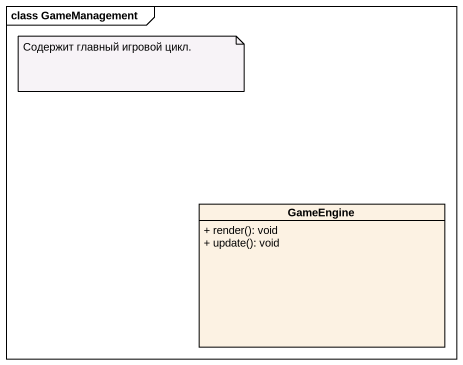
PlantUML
@startuml
mainframe class GameManagement
hide circle
hide empty members
skinparam classAttributeIconSize 0
class GameEngine {
  + render(): void
  + update(): void
}
note as N1
  Содержит главный игровой цикл.
end note
@enduml
